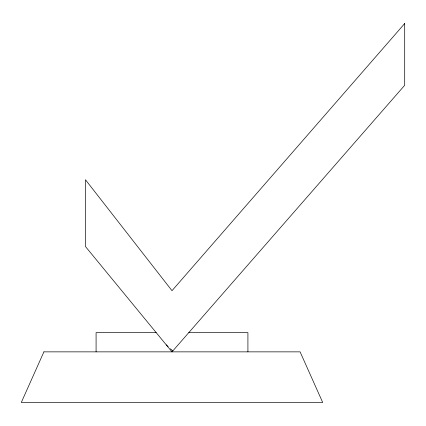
<?xml version="1.0" encoding="UTF-8"?>
<svg xmlns="http://www.w3.org/2000/svg" width="426" height="426" viewBox="0 0 426 426"><rect width="100%" height="100%" fill="white"/><g stroke="black" fill="none" stroke-linecap="round" stroke-linejoin="round"><path stroke-width="0.64" d="M156.198 332.626L96.084 332.626L96.084 351.86M188.787 332.626L247.916 332.626L247.916 351.86M166.252 344.863L168.121 346.604M170.453 348.777L172.791 350.955M43.905 351.86L21.3 402.474L322.7 402.474L300.096 351.86L43.905 351.86M404.7 23.526L172.003 290.686L85.461 179.74L85.461 246.532L172.003 351.86L404.7 85.275L404.7 23.526"/></g></svg>
